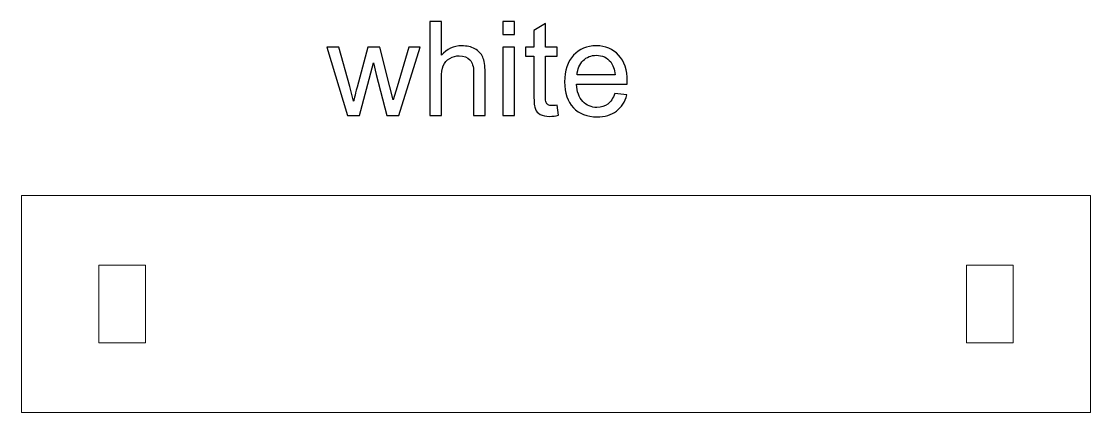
# Model space of a CAD drawing. Header units: millimetres. Extents: x -359 to 31, y -428 to 533.
# Drawn here: x -228.2 to -159.2, y -427.6 to -402.4 of the extents above; entities that cross this region are included whole.
import ezdxf

# ---------------------------------------------------------------- set-up
doc = ezdxf.new("R2010")
doc.units = ezdxf.units.MM
doc.header["$MEASUREMENT"] = 0
doc.layers.add('Cut', color=7, linetype='Continuous')
doc.layers.add('Guides', color=7, linetype='Continuous', plot=False)

msp = doc.modelspace()

# ---------------------------------------------------------------- linework, layer by layer
at = {"layer": 'Cut', "color": 250, "lineweight": 9}
msp.add_lwpolyline([(-228.177, -427.6408), (-159.177, -427.6408), (-159.177, -413.6408), (-228.177, -413.6408), (-228.177, -427.6408)], close=True, dxfattribs=at)
for points in [[(-223.177, -423.1408), (-223.177, -423.1408), (-223.177, -418.1408), (-223.177, -418.1408), (-223.177, -418.1408), (-223.177, -418.1408), (-220.177, -418.1408), (-220.177, -418.1408), (-220.177, -418.1408), (-220.177, -418.1408), (-220.177, -423.1408), (-220.177, -423.1408), (-220.177, -423.1408), (-220.177, -423.1408), (-223.177, -423.1408), (-223.177, -423.1408)], [(-167.177, -423.1408), (-167.177, -423.1408), (-167.177, -418.1408), (-167.177, -418.1408), (-167.177, -418.1408), (-167.177, -418.1408), (-164.177, -418.1408), (-164.177, -418.1408), (-164.177, -418.1408), (-164.177, -418.1408), (-164.177, -423.1408), (-164.177, -423.1408), (-164.177, -423.1408), (-164.177, -423.1408), (-167.177, -423.1408), (-167.177, -423.1408)]]:
    msp.add_open_spline(points, degree=3, knots=[0, 0, 0, 0, 0.2, 0.2, 0.2, 0.2, 0.4, 0.4, 0.4, 0.4, 0.6, 0.6, 0.6, 0.6, 1, 1, 1, 1], dxfattribs=at)
at = {"layer": 'Guides', "color": 250}
for points, knots in [([(-201.816, -408.4846), (-201.816, -408.4846), (-201.816, -402.4224), (-201.816, -402.4224), (-201.816, -402.4224), (-201.816, -402.4224), (-201.0709, -402.4224), (-201.0709, -402.4224), (-201.0709, -402.4224), (-201.0709, -402.4224), (-201.0709, -404.604), (-201.0709, -404.604), (-201.0709, -404.604), (-200.7252, -404.199), (-200.2892, -403.9972), (-199.7614, -403.9972), (-199.7614, -403.9972), (-199.4383, -403.9972), (-199.1575, -404.0607), (-198.9176, -404.1892), (-198.9176, -404.1892), (-198.6791, -404.3176), (-198.5083, -404.494), (-198.4053, -404.7197), (-198.4053, -404.7197), (-198.3023, -404.9455), (-198.2515, -405.2743), (-198.2515, -405.7033), (-198.2515, -405.7033), (-198.2515, -405.7033), (-198.2515, -408.4846), (-198.2515, -408.4846), (-198.2515, -408.4846), (-198.2515, -408.4846), (-198.9966, -408.4846), (-198.9966, -408.4846), (-198.9966, -408.4846), (-198.9966, -408.4846), (-198.9966, -405.7061), (-198.9966, -405.7061), (-198.9966, -405.7061), (-198.9966, -405.335), (-199.077, -405.0641), (-199.2365, -404.8947), (-199.2365, -404.8947), (-199.3973, -404.7254), (-199.6231, -404.6407), (-199.9166, -404.6407), (-199.9166, -404.6407), (-200.1354, -404.6407), (-200.3414, -404.6972), (-200.5347, -404.8115), (-200.5347, -404.8115), (-200.728, -404.9258), (-200.8649, -405.081), (-200.9482, -405.2771), (-200.9482, -405.2771), (-201.03, -405.4719), (-201.0709, -405.7414), (-201.0709, -406.0857), (-201.0709, -406.0857), (-201.0709, -406.0857), (-201.0709, -408.4846), (-201.0709, -408.4846), (-201.0709, -408.4846), (-201.0709, -408.4846), (-201.816, -408.4846), (-201.816, -408.4846)], [0, 0, 0, 0, 0.0555556, 0.0555556, 0.0555556, 0.0555556, 0.1111111, 0.1111111, 0.1111111, 0.1111111, 0.1666667, 0.1666667, 0.1666667, 0.1666667, 0.2222222, 0.2222222, 0.2222222, 0.2222222, 0.2777778, 0.2777778, 0.2777778, 0.2777778, 0.3333333, 0.3333333, 0.3333333, 0.3333333, 0.3888889, 0.3888889, 0.3888889, 0.3888889, 0.4444444, 0.4444444, 0.4444444, 0.4444444, 0.5, 0.5, 0.5, 0.5, 0.5555556, 0.5555556, 0.5555556, 0.5555556, 0.6111111, 0.6111111, 0.6111111, 0.6111111, 0.6666667, 0.6666667, 0.6666667, 0.6666667, 0.7222222, 0.7222222, 0.7222222, 0.7222222, 0.7777778, 0.7777778, 0.7777778, 0.7777778, 0.8333333, 0.8333333, 0.8333333, 0.8333333, 0.8888889, 0.8888889, 0.8888889, 0.8888889, 1, 1, 1, 1]), ([(-197.1071, -403.2691), (-197.1071, -403.2691), (-197.1071, -402.4224), (-197.1071, -402.4224), (-197.1071, -402.4224), (-197.1071, -402.4224), (-196.362, -402.4224), (-196.362, -402.4224), (-196.362, -402.4224), (-196.362, -402.4224), (-196.362, -403.2691), (-196.362, -403.2691), (-196.362, -403.2691), (-196.362, -403.2691), (-197.1071, -403.2691), (-197.1071, -403.2691)], [0, 0, 0, 0, 0.2, 0.2, 0.2, 0.2, 0.4, 0.4, 0.4, 0.4, 0.6, 0.6, 0.6, 0.6, 1, 1, 1, 1]), ([(-193.609, -407.82), (-193.609, -407.82), (-193.5074, -408.4775), (-193.5074, -408.4775), (-193.5074, -408.4775), (-193.7162, -408.5213), (-193.9039, -408.5439), (-194.0676, -408.5439), (-194.0676, -408.5439), (-194.3371, -408.5439), (-194.5459, -408.5015), (-194.6955, -408.4155), (-194.6955, -408.4155), (-194.8437, -408.3294), (-194.9481, -408.2179), (-195.0088, -408.0782), (-195.0088, -408.0782), (-195.0695, -407.9385), (-195.0991, -407.645), (-195.0991, -407.1977), (-195.0991, -407.1977), (-195.0991, -407.1977), (-195.0991, -404.6661), (-195.0991, -404.6661), (-195.0991, -404.6661), (-195.0991, -404.6661), (-195.6494, -404.6661), (-195.6494, -404.6661), (-195.6494, -404.6661), (-195.6494, -404.6661), (-195.6494, -404.0904), (-195.6494, -404.0904), (-195.6494, -404.0904), (-195.6494, -404.0904), (-195.0991, -404.0904), (-195.0991, -404.0904), (-195.0991, -404.0904), (-195.0991, -404.0904), (-195.0991, -403.0038), (-195.0991, -403.0038), (-195.0991, -403.0038), (-195.0991, -403.0038), (-194.354, -402.5565), (-194.354, -402.5565), (-194.354, -402.5565), (-194.354, -402.5565), (-194.354, -404.0904), (-194.354, -404.0904), (-194.354, -404.0904), (-194.354, -404.0904), (-193.609, -404.0904), (-193.609, -404.0904), (-193.609, -404.0904), (-193.609, -404.0904), (-193.609, -404.6661), (-193.609, -404.6661), (-193.609, -404.6661), (-193.609, -404.6661), (-194.354, -404.6661), (-194.354, -404.6661), (-194.354, -404.6661), (-194.354, -404.6661), (-194.354, -407.24), (-194.354, -407.24), (-194.354, -407.24), (-194.354, -407.4531), (-194.3413, -407.59), (-194.3145, -407.6506), (-194.3145, -407.6506), (-194.2891, -407.7113), (-194.2468, -407.7593), (-194.1875, -407.796), (-194.1875, -407.796), (-194.1282, -407.8313), (-194.0436, -407.8496), (-193.9335, -407.8496), (-193.9335, -407.8496), (-193.8517, -407.8496), (-193.743, -407.8397), (-193.609, -407.82)], [0, 0, 0, 0, 0.047619, 0.047619, 0.047619, 0.047619, 0.0952381, 0.0952381, 0.0952381, 0.0952381, 0.1428571, 0.1428571, 0.1428571, 0.1428571, 0.1904762, 0.1904762, 0.1904762, 0.1904762, 0.2380952, 0.2380952, 0.2380952, 0.2380952, 0.2857143, 0.2857143, 0.2857143, 0.2857143, 0.3333333, 0.3333333, 0.3333333, 0.3333333, 0.3809524, 0.3809524, 0.3809524, 0.3809524, 0.4285714, 0.4285714, 0.4285714, 0.4285714, 0.4761905, 0.4761905, 0.4761905, 0.4761905, 0.5238095, 0.5238095, 0.5238095, 0.5238095, 0.5714286, 0.5714286, 0.5714286, 0.5714286, 0.6190476, 0.6190476, 0.6190476, 0.6190476, 0.6666667, 0.6666667, 0.6666667, 0.6666667, 0.7142857, 0.7142857, 0.7142857, 0.7142857, 0.7619048, 0.7619048, 0.7619048, 0.7619048, 0.8095238, 0.8095238, 0.8095238, 0.8095238, 0.8571429, 0.8571429, 0.8571429, 0.8571429, 0.9047619, 0.9047619, 0.9047619, 0.9047619, 1, 1, 1, 1]), ([(-207.1402, -408.4846), (-207.1402, -408.4846), (-208.468, -404.0904), (-208.468, -404.0904), (-208.468, -404.0904), (-208.468, -404.0904), (-207.6891, -404.0904), (-207.6891, -404.0904), (-207.6891, -404.0904), (-207.6891, -404.0904), (-206.9878, -406.6262), (-206.9878, -406.6262), (-206.9878, -406.6262), (-206.9878, -406.6262), (-206.7394, -407.5702), (-206.7394, -407.5702), (-206.7394, -407.5702), (-206.7295, -407.5236), (-206.6533, -407.2217), (-206.5122, -406.6643), (-206.5122, -406.6643), (-206.5122, -406.6643), (-205.8165, -404.0904), (-205.8165, -404.0904), (-205.8165, -404.0904), (-205.8165, -404.0904), (-205.0531, -404.0904), (-205.0531, -404.0904), (-205.0531, -404.0904), (-205.0531, -404.0904), (-204.3913, -406.6417), (-204.3913, -406.6417), (-204.3913, -406.6417), (-204.3913, -406.6417), (-204.1754, -407.4785), (-204.1754, -407.4785), (-204.1754, -407.4785), (-204.1754, -407.4785), (-203.9228, -406.6304), (-203.9228, -406.6304), (-203.9228, -406.6304), (-203.9228, -406.6304), (-203.1636, -404.0904), (-203.1636, -404.0904), (-203.1636, -404.0904), (-203.1636, -404.0904), (-202.4397, -404.0904), (-202.4397, -404.0904), (-202.4397, -404.0904), (-202.4397, -404.0904), (-203.8184, -408.4846), (-203.8184, -408.4846), (-203.8184, -408.4846), (-203.8184, -408.4846), (-204.5889, -408.4846), (-204.5889, -408.4846), (-204.5889, -408.4846), (-204.5889, -408.4846), (-205.286, -405.8557), (-205.286, -405.8557), (-205.286, -405.8557), (-205.286, -405.8557), (-205.4624, -405.1036), (-205.4624, -405.1036), (-205.4624, -405.1036), (-205.4624, -405.1036), (-206.3514, -408.4846), (-206.3514, -408.4846), (-206.3514, -408.4846), (-206.3514, -408.4846), (-207.1402, -408.4846), (-207.1402, -408.4846)], [0, 0, 0, 0, 0.0526316, 0.0526316, 0.0526316, 0.0526316, 0.1052632, 0.1052632, 0.1052632, 0.1052632, 0.1578947, 0.1578947, 0.1578947, 0.1578947, 0.2105263, 0.2105263, 0.2105263, 0.2105263, 0.2631579, 0.2631579, 0.2631579, 0.2631579, 0.3157895, 0.3157895, 0.3157895, 0.3157895, 0.3684211, 0.3684211, 0.3684211, 0.3684211, 0.4210526, 0.4210526, 0.4210526, 0.4210526, 0.4736842, 0.4736842, 0.4736842, 0.4736842, 0.5263158, 0.5263158, 0.5263158, 0.5263158, 0.5789474, 0.5789474, 0.5789474, 0.5789474, 0.6315789, 0.6315789, 0.6315789, 0.6315789, 0.6842105, 0.6842105, 0.6842105, 0.6842105, 0.7368421, 0.7368421, 0.7368421, 0.7368421, 0.7894737, 0.7894737, 0.7894737, 0.7894737, 0.8421053, 0.8421053, 0.8421053, 0.8421053, 0.8947368, 0.8947368, 0.8947368, 0.8947368, 1, 1, 1, 1]), ([(-197.1071, -408.4846), (-197.1071, -408.4846), (-197.1071, -404.0904), (-197.1071, -404.0904), (-197.1071, -404.0904), (-197.1071, -404.0904), (-196.362, -404.0904), (-196.362, -404.0904), (-196.362, -404.0904), (-196.362, -404.0904), (-196.362, -408.4846), (-196.362, -408.4846), (-196.362, -408.4846), (-196.362, -408.4846), (-197.1071, -408.4846), (-197.1071, -408.4846)], [0, 0, 0, 0, 0.2, 0.2, 0.2, 0.2, 0.4, 0.4, 0.4, 0.4, 0.6, 0.6, 0.6, 0.6, 1, 1, 1, 1]), ([(-189.8766, -407.0622), (-189.8766, -407.0622), (-189.1061, -407.1638), (-189.1061, -407.1638), (-189.1061, -407.1638), (-189.2261, -407.6111), (-189.4504, -407.9597), (-189.7778, -408.2066), (-189.7778, -408.2066), (-190.1052, -408.4536), (-190.5229, -408.5777), (-191.0323, -408.5777), (-191.0323, -408.5777), (-191.6729, -408.5777), (-192.1809, -408.3802), (-192.5563, -407.9851), (-192.5563, -407.9851), (-192.9317, -407.5914), (-193.1193, -407.0368), (-193.1193, -406.3242), (-193.1193, -406.3242), (-193.1193, -405.5876), (-192.9302, -405.0147), (-192.5507, -404.6083), (-192.5507, -404.6083), (-192.1711, -404.2004), (-191.6786, -403.9972), (-191.0732, -403.9972), (-191.0732, -403.9972), (-190.4876, -403.9972), (-190.0092, -404.1962), (-189.6381, -404.5956), (-189.6381, -404.5956), (-189.267, -404.9949), (-189.0807, -405.5565), (-189.0807, -406.2804), (-189.0807, -406.2804), (-189.0807, -406.3242), (-189.0821, -406.3905), (-189.0849, -406.478), (-189.0849, -406.478), (-189.0849, -406.478), (-192.3573, -406.478), (-192.3573, -406.478), (-192.3573, -406.478), (-192.3291, -406.9592), (-192.1936, -407.3289), (-191.9481, -407.5843), (-191.9481, -407.5843), (-191.704, -407.8397), (-191.3978, -407.9681), (-191.0323, -407.9681), (-191.0323, -407.9681), (-190.7599, -407.9681), (-190.5271, -407.8962), (-190.3352, -407.7522), (-190.3352, -407.7522), (-190.1419, -407.6083), (-189.9895, -407.3783), (-189.8766, -407.0622)], [0, 0, 0, 0, 0.0625, 0.0625, 0.0625, 0.0625, 0.125, 0.125, 0.125, 0.125, 0.1875, 0.1875, 0.1875, 0.1875, 0.25, 0.25, 0.25, 0.25, 0.3125, 0.3125, 0.3125, 0.3125, 0.375, 0.375, 0.375, 0.375, 0.4375, 0.4375, 0.4375, 0.4375, 0.5, 0.5, 0.5, 0.5, 0.5625, 0.5625, 0.5625, 0.5625, 0.625, 0.625, 0.625, 0.625, 0.6875, 0.6875, 0.6875, 0.6875, 0.75, 0.75, 0.75, 0.75, 0.8125, 0.8125, 0.8125, 0.8125, 0.875, 0.875, 0.875, 0.875, 1, 1, 1, 1]), ([(-192.315, -405.8684), (-192.315, -405.8684), (-189.8681, -405.8684), (-189.8681, -405.8684), (-189.8681, -405.8684), (-189.9006, -405.4987), (-189.9951, -405.2221), (-190.1489, -405.0372), (-190.1489, -405.0372), (-190.3846, -404.7508), (-190.6922, -404.6069), (-191.069, -404.6069), (-191.069, -404.6069), (-191.4105, -404.6069), (-191.6969, -404.7212), (-191.9298, -404.9498), (-191.9298, -404.9498), (-192.1612, -405.1784), (-192.2896, -405.4846), (-192.315, -405.8684)], [0, 0, 0, 0, 0.1666667, 0.1666667, 0.1666667, 0.1666667, 0.3333333, 0.3333333, 0.3333333, 0.3333333, 0.5, 0.5, 0.5, 0.5, 0.6666667, 0.6666667, 0.6666667, 0.6666667, 1, 1, 1, 1])]:
    msp.add_open_spline(points, degree=3, knots=knots, dxfattribs=at)

doc.saveas('drawing.dxf')
